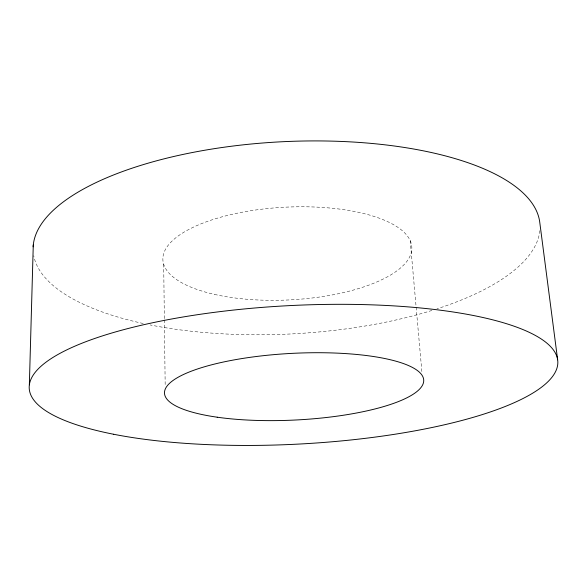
<?xml version="1.0" encoding="UTF-8"?>
<svg xmlns="http://www.w3.org/2000/svg" width="587" height="587" viewBox="0 0 587 587"><rect width="100%" height="100%" fill="white"/><g stroke="black" fill="none" stroke-linecap="round" stroke-linejoin="round"><path stroke-width="0.44" stroke-dasharray="2.94 2.2" d="M410.21 240.677L416.058 306.289M416.139 307.199L421.98 372.818M163.685 264.253L164.36 318.998M164.367 319.908L165.182 385.593M539.849 230.654A253.76 96.209 -2.9 0 1 436.963 308.85M431.937 310.442A253.76 96.209 -2.9 0 1 150.111 324.934M143.206 323.496A253.76 96.209 -2.9 0 1 33.723 255.683M214.541 294.41A124.627 46.41 -2.9 0 0 411.216 252.836A124.627 46.41 -2.9 0 0 236.319 213.397A124.627 46.41 -2.9 0 0 214.541 294.41"/><path stroke-width="0.88" d="M29.35 384.83L33.276 245.028M557.65 359.816L539.695 221.805A253.76 96.209 -2.9 0 0 282.552 141.724A253.76 96.209 -2.9 0 0 33.136 246.819M113.665 434.263A264.642 69.376 -2.9 0 0 551.193 378.197A264.642 69.376 -2.9 0 0 215.664 312.174A264.642 69.376 -2.9 0 0 113.665 434.263M217.212 417.203A129.771 33.364 -2.9 0 0 422.919 384.294A129.771 33.364 -2.9 0 0 242.174 358.525A129.771 33.364 -2.9 0 0 217.212 417.203"/></g></svg>
